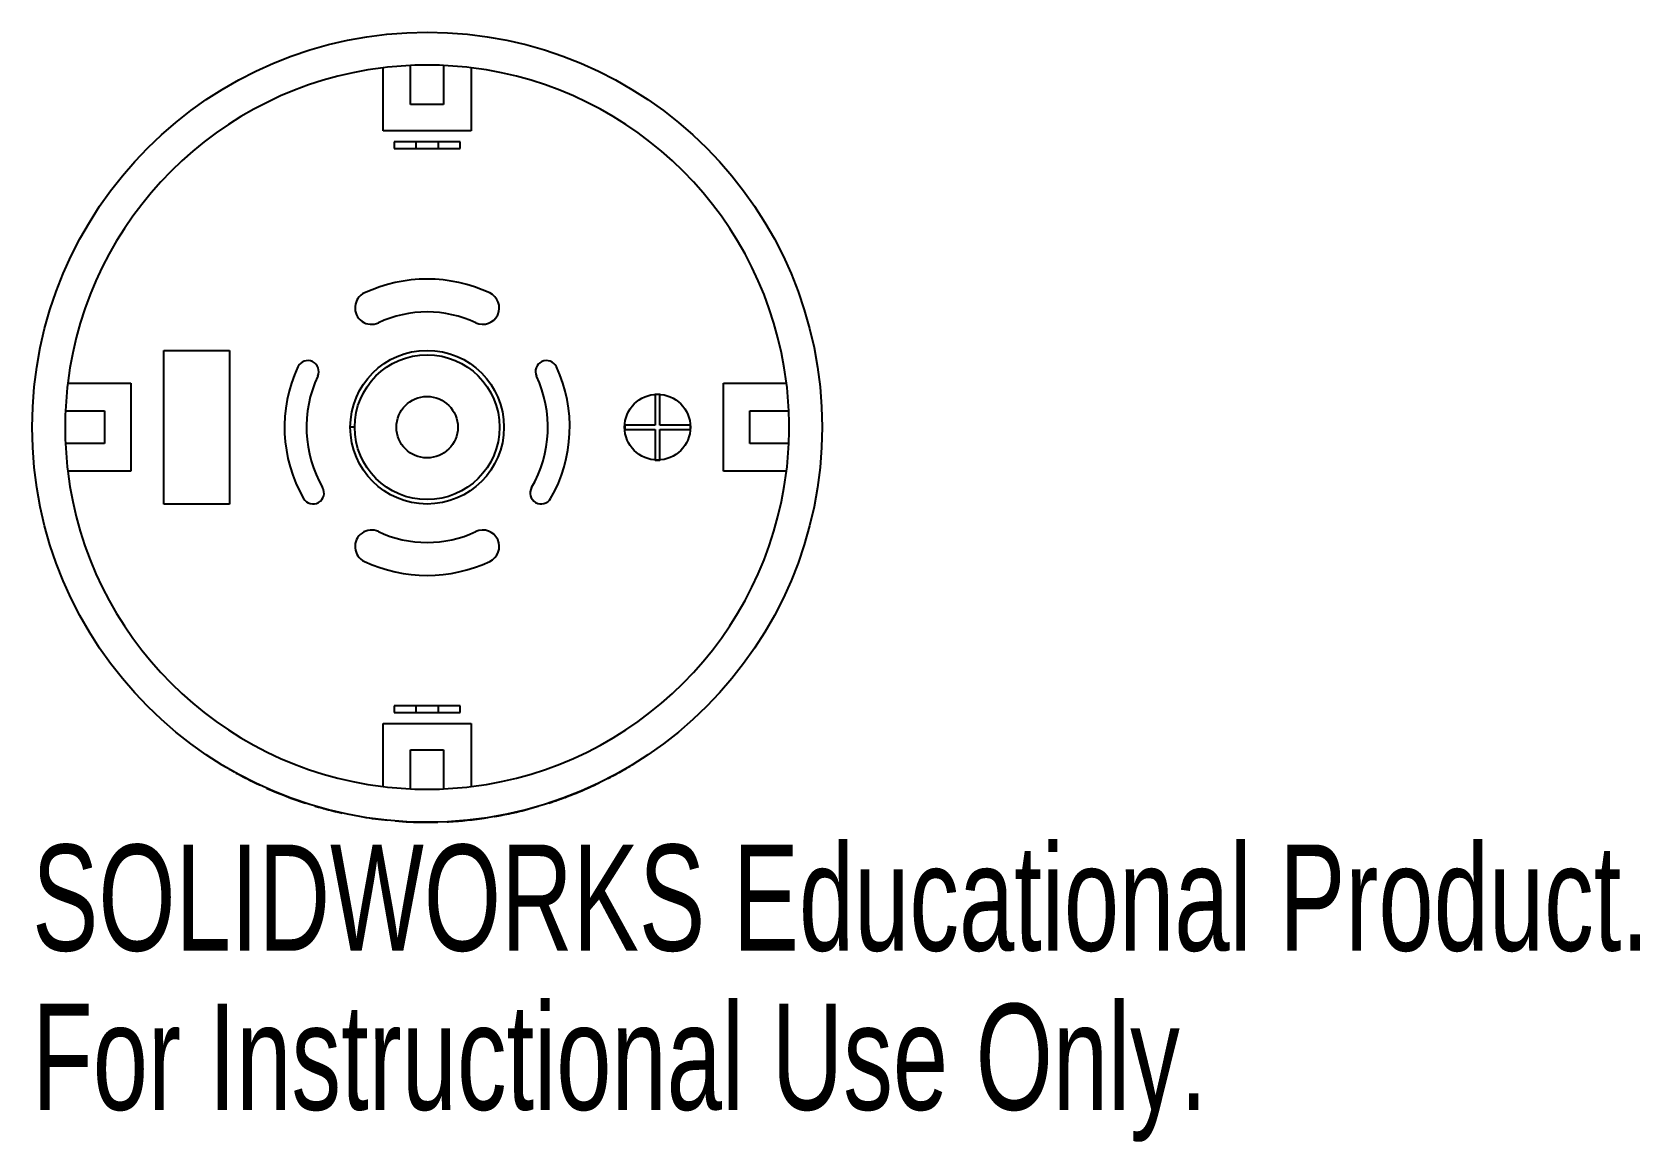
# Paper-space layout '_Back' of a CAD drawing. Header units: millimetres. Extents: x -18 to 55.3, y -32.6 to 18.
import ezdxf

# ---------------------------------------------------------------- set-up
doc = ezdxf.new("R2010")
doc.units = ezdxf.units.MM
doc.styles.add('SLDTEXTSTYLE0', font='TXT', dxfattribs={"width": 0.7})

psp = doc.layouts.new('_Back')

# ---------------------------------------------------------------- linework, layer by layer
at = {"color": 7, "linetype": 'Continuous', "lineweight": 25}
for p, q in [((-2, 13.5), (-2, 16.378)), ((-0.75, 14.7), (-0.75, 16.483)), ((0.75, 16.483), (0.75, 14.7)), ((2, 16.378), (2, 13.5)), ((0.75, 14.7), (-0.75, 14.7)), ((2, 13.5), (-2, 13.5)), ((-1.5, 13), (-1.5, 12.7)), ((1.5, 13), (-1.5, 13)), ((-1.5, 12.7), (1.5, 12.7)), ((-0.5, 12.7), (-0.5, 13)), ((0.5, 13), (0.5, 12.7)), ((1.5, 12.7), (1.5, 13)), ((-12, 3.5), (-9, 3.5)), ((-12, -3.5), (-12, 3.5)), ((-9, 3.5), (-9, -3.5)), ((-16.378, 2), (-13.5, 2)), ((-13.5, 2), (-13.5, -2)), ((10.4, 1.497), (10.4, 0.1)), ((10.6, 1.497), (10.4, 1.497)), ((10.6, 0.1), (10.6, 1.497)), ((13.5, -2), (13.5, 2)), ((13.5, 2), (16.378, 2)), ((-16.483, 0.75), (-14.7, 0.75)), ((-14.7, 0.75), (-14.7, -0.75)), ((14.7, 0.75), (16.483, 0.75)), ((14.7, -0.75), (14.7, 0.75)), ((-3.3, 0), (-3.5, 0)), ((9.003, 0.1), (9.003, -0.1)), ((10.4, 0.1), (9.003, 0.1)), ((11.997, 0.1), (10.6, 0.1)), ((11.997, -0.1), (11.997, 0.1)), ((9.003, -0.1), (10.4, -0.1)), ((10.4, -0.1), (10.4, -1.497)), ((10.6, -0.1), (11.997, -0.1)), ((10.6, -1.497), (10.6, -0.1)), ((-14.7, -0.75), (-16.483, -0.75)), ((16.483, -0.75), (14.7, -0.75)), ((-13.5, -2), (-16.378, -2)), ((10.4, -1.497), (10.6, -1.497)), ((16.378, -2), (13.5, -2)), ((-9, -3.5), (-12, -3.5)), ((-1.5, -12.7), (-1.5, -13)), ((1.5, -12.7), (-1.5, -12.7)), ((-1.5, -13), (1.5, -13)), ((-0.5, -13), (-0.5, -12.7)), ((0.5, -12.7), (0.5, -13)), ((1.5, -13), (1.5, -12.7)), ((-2, -13.5), (2, -13.5)), ((-2, -16.378), (-2, -13.5)), ((2, -13.5), (2, -16.378)), ((-0.75, -14.7), (0.75, -14.7)), ((-0.75, -16.483), (-0.75, -14.7)), ((0.75, -14.7), (0.75, -16.483)), ((9.467, -15.309), (9.468, -15.31)), ((-9.339, -15.388), (-9.339, -15.389)), ((-8.493, -15.87), (-8.494, -15.871)), ((8.213, -16.017), (8.214, -16.018)), ((9.005, -15.586), (9.005, -15.586)), ((-7.621, -16.307), (-7.622, -16.308)), ((-7.297, -16.454), (-7.298, -16.455)), ((6.504, -16.784), (6.504, -16.785)), ((7.473, -16.375), (7.474, -16.376)), ((7.833, -16.206), (7.834, -16.207)), ((-5.543, -17.125), (-5.543, -17.126)), ((-5.123, -17.256), (-5.123, -17.257)), ((-4.864, -17.33), (-4.864, -17.331)), ((-4.557, -17.415), (-4.523, -17.423)), ((-4.139, -17.518), (-4.14, -17.519)), ((-4.14, -17.518), (-4.072, -17.534)), ((4.219, -17.499), (4.219, -17.5)), ((5.063, -17.273), (5.064, -17.274)), ((5.55, -17.123), (5.55, -17.124)), ((5.562, -17.12), (5.595, -17.11)), ((5.975, -16.979), (5.976, -16.98)), ((-3.359, -17.684), (-3.359, -17.685)), ((-2.929, -17.76), (-2.929, -17.761)), ((-1.785, -17.911), (-1.785, -17.912)), ((-1.451, -17.941), (-1.451, -17.942)), ((-0.133, -18), (-0.133, -18.001)), ((0.301, -17.998), (0.482, -17.995)), ((0.301, -17.997), (0.301, -17.998)), ((0.482, -17.994), (0.482, -17.995)), ((0.921, -17.976), (0.921, -17.977)), ((0.98, -17.974), (1.005, -17.973)), ((1.19, -17.961), (1.19, -17.962)), ((1.938, -17.895), (1.938, -17.896)), ((1.975, -17.892), (2.146, -17.873)), ((2.146, -17.872), (2.146, -17.873)), ((2.357, -17.845), (2.357, -17.846)), ((2.656, -17.804), (2.68, -17.8)), ((2.763, -17.787), (2.763, -17.788)), ((3.05, -17.74), (3.051, -17.741)), ((3.362, -17.683), (3.362, -17.684))]:
    psp.add_line(p, q, dxfattribs=at)
at = {"color": 7, "linetype": 'Continuous', "lineweight": 25, "flags": 128}
for points in [[(-0.75, 16.483), (-1.808, 16.401), (-2, 16.378)], [(2, 16.378), (1.808, 16.401), (0.75, 16.483)], [(-16.378, 2), (-16.401, 1.808), (-16.483, 0.75)], [(16.483, 0.75), (16.401, 1.808), (16.378, 2)], [(-16.483, -0.75), (-16.401, -1.808), (-16.378, -2)], [(16.378, -2), (16.401, -1.808), (16.483, -0.75)], [(-2, -16.378), (-1.808, -16.401), (-0.75, -16.483)], [(0.75, -16.483), (1.808, -16.401), (2, -16.378)]]:
    psp.add_lwpolyline(points, dxfattribs=at)
at = {"color": 7, "linetype": 'Continuous', "lineweight": 25}
for centre, radius in [((0, 0), 18), ((0, 0), 3.5), ((0, 0), 3.3), ((10.5, 0), 1.5), ((0, 0), 1.4)]:
    psp.add_circle(centre, radius, dxfattribs=at)
for centre, radius, start, end in [((0, 0), 16.5, 96.96206, 173.03794), ((0, 0), 16.5, 87.39475, 92.60525), ((0, 0), 16.5, 6.96206, 83.03794), ((0, 0), 6.75, 65, 115), ((-2.536, 5.438), 0.75, 115, 295), ((2.536, 5.438), 0.75, 245, 65), ((0, 0), 5.25, 65, 115), ((-5.438, 2.536), 0.5, 335, 155), ((5.438, 2.536), 0.5, 25, 205), ((0, 0), 6.5, 155, 210), ((0, 0), 5.5, 155, 210), ((0, 0), 5.5, 330, 25), ((0, 0), 6.5, 330, 25), ((0, 0), 16.5, 177.39475, 182.60525), ((0, 0), 16.5, 357.39475, 2.60525), ((0, 0), 16.5, 186.96206, 263.03794), ((0, 0), 16.5, 276.96206, 353.03794), ((-5.196, -3), 0.5, 210, 30), ((5.196, -3), 0.5, 150, 330), ((-2.536, -5.438), 0.75, 65, 245), ((0, 0), 5.25, 245, 295), ((2.536, -5.438), 0.75, 295, 115), ((0, 0), 6.75, 245, 295), ((0, 0), 18.001, 298.43796, 300.49002), ((0, 0), 18.001, 246.08287, 252.06608), ((0, 0), 16.5, 267.39475, 272.60525), ((0, 0), 18.001, 289.2312, 291.47982), ((0, 0), 18.001, 253.52061, 257.59328), ((0, 0), 18.001, 283.55461, 286.33787), ((0, 0), 18.001, 260.63599, 264.30769), ((0, 0), 18.001, 266.52486, 270.9592)]:
    psp.add_arc(centre, radius, start, end, dxfattribs=at)
for points, knots in [([(9.005, -15.586), (9.063, -15.553), (9.138, -15.509), (9.326, -15.397), (9.405, -15.349), (9.468, -15.31)], [0, 0, 0, 0, 0.5, 0.5, 1, 1, 1, 1]), ([(-9.339, -15.389), (-9.339, -15.389), (-9.271, -15.43), (-8.998, -15.592), (-8.786, -15.715), (-8.494, -15.871)], [0, 0, 0, 0, 0.5, 0.5, 1, 1, 1, 1]), ([(-8.494, -15.871), (-8.198, -16.03), (-7.976, -16.138), (-7.693, -16.275), (-7.622, -16.308), (-7.622, -16.308)], [0, 0, 0, 0, 0.5, 0.5, 1, 1, 1, 1]), ([(8.214, -16.018), (8.214, -16.018), (8.287, -15.981), (8.575, -15.828), (8.767, -15.724), (9.005, -15.586)], [0, 0, 0, 0, 0.5, 0.5, 1, 1, 1, 1]), ([(5.976, -16.98), (6.071, -16.947), (6.156, -16.916), (6.307, -16.86), (6.398, -16.826), (6.504, -16.785)], [0, 0, 0, 0, 0.5, 0.5, 1, 1, 1, 1]), ([(-4.864, -17.331), (-4.782, -17.354), (-4.679, -17.383), (-4.432, -17.447), (-4.293, -17.482), (-4.14, -17.519)], [0, 0, 0, 0, 0.5, 0.5, 1, 1, 1, 1]), ([(3.362, -17.684), (3.475, -17.663), (3.596, -17.639), (3.852, -17.585), (4.017, -17.548), (4.219, -17.5)], [0, 0, 0, 0, 0.5, 0.5, 1, 1, 1, 1]), ([(5.55, -17.124), (5.598, -17.108), (5.664, -17.087), (5.83, -17.031), (5.906, -17.005), (5.976, -16.98)], [0, 0, 0, 0, 0.5, 0.5, 1, 1, 1, 1]), ([(1.394, -17.947), (1.397, -17.947), (1.402, -17.946), (1.435, -17.944), (1.476, -17.94), (1.49, -17.939)], [0, 0, 0, 0, 0.419836, 0.793219, 1, 1, 1, 1]), ([(1.938, -17.896), (2.09, -17.88), (2.24, -17.862), (2.538, -17.822), (2.662, -17.803), (2.763, -17.788)], [0, 0, 0, 0, 0.5, 0.5, 1, 1, 1, 1]), ([(3.051, -17.741), (3.051, -17.741), (3.079, -17.736), (3.193, -17.716), (3.268, -17.702), (3.362, -17.684)], [0, 0, 0, 0, 0.5, 0.5, 1, 1, 1, 1]), ([(3.192, -17.716), (3.198, -17.715), (3.209, -17.713), (3.271, -17.702), (3.329, -17.69), (3.342, -17.688)], [0, 0, 0, 0, 0.4432837, 0.872983, 1, 1, 1, 1]), ([(3.374, -17.682), (3.393, -17.678), (3.419, -17.674), (3.456, -17.666), (3.466, -17.664)], [0, 0, 0, 0, 0.725405, 1, 1, 1, 1])]:
    psp.add_open_spline(points, degree=3, knots=knots, dxfattribs=at)
for points in [[(6.504, -16.785), (6.906, -16.629), (7.24, -16.483), (7.474, -16.376)], [(7.474, -16.376), (7.707, -16.27), (7.834, -16.207), (7.834, -16.207)], [(-5.123, -17.257), (-5.123, -17.257), (-5.029, -17.285), (-4.864, -17.331)], [(-1.451, -17.942), (-1.013, -17.978), (-0.573, -17.997), (-0.133, -18.001)], [(0.921, -17.977), (0.921, -17.977), (1.019, -17.973), (1.19, -17.962)], [(1.19, -17.962), (1.367, -17.95), (1.62, -17.931), (1.938, -17.896)]]:
    psp.add_open_spline(points, degree=3, dxfattribs=at)

# ---------------------------------------------------------------- texts
at = {"color": 7, "linetype": 'Continuous', "char_height": 4.83362, "attachment_point": 1, "style": 'SLDTEXTSTYLE0'}
for s, insert in [('SOLIDWORKS Educational Product.', (-18, -19.021)), ('For Instructional Use Only.', (-18, -26.271))]:
    psp.add_mtext(s, dxfattribs=dict(at, insert=insert))

doc.saveas('drawing.dxf')
